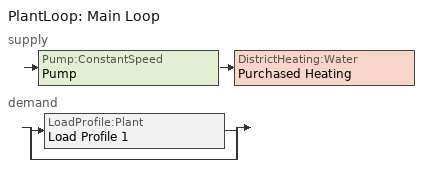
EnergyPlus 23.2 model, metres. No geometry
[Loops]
PlantLoop 'Main Loop'
 supply: Pump:ConstantSpeed 'Pump' > DistrictHeating:Water 'Purchased Heating'
 demand: split
  | LoadProfile:Plant 'Load Profile 1'
  | bypass
[Building]
Plant Load Profile Example: Loads convergence tolerance value=0.04; Maximum number of warmup days=25; Minimum number of warmup days=6; North axis=0; Solar distribution=FullInteriorAndExterior; Temperature convergence tolerance value=0.04; Terrain=Suburbs
[Site:Location]
CHICAGO_IL_USA_WMO_725300: Elevation=190; Latitude=42; Longitude=-87.88; Time zone=-6
[SizingPeriod:DesignDay] Barometric pressure=99063; Day of month=21; Daylight saving time indicator=No; Humidity condition type=WetBulb; Rain indicator=No; Snow indicator=No; Solar model indicator=ASHRAEClearSky
Name | Daily dry bulb temperature range | Day type | Maximum dry bulb temperature | Month | Sky clearness | Wetbulb or dewpoint at maximum dry bulb | Wind direction | Wind speed
CHICAGO Ann Clg 1% Condns DB=>MWB | 10.7 | SummerDesignDay | 31.5 | 7 | 1 | 23 | 230 | 5.3
CHICAGO Ann Htg 99% Condns DB | 0 | WinterDesignDay | -17.3 | 1 | 0 | -17.3 | 270 | 4.9
[DistrictHeating:Water]
Purchased Heating: Nominal capacity=1000000
[LoadProfile:Plant]
Load Profile 1: Flow rate fraction schedule=Load Profile 1 Flow Frac Schedule; Load schedule=Load Profile 1 Load Schedule; Peak flow rate=0.002; Plant loop fluid type=Water
[PlantEquipmentList]
Heating Plant: Purchased Heating, DistrictHeating:Water
[PlantEquipmentOperation:HeatingLoad]
Purchased Only: Load range 1 lower limit=0; Load range 1 upper limit=10000000; Range 1 equipment list=Heating Plant
[PlantEquipmentOperationSchemes]
Main Loop Operation: Control scheme 1=Purchased Only; Control scheme 1 schedule=AlwaysOnSchedule
[PlantLoop]
Main Loop: Fluid type=Water; Load distribution scheme=Optimal; Maximum loop flow rate=0.003; Maximum loop temperature=100; Minimum loop flow rate=0; Minimum loop temperature=3; Plant equipment operation scheme=Main Loop Operation; Plant loop volume=Autocalculate; Pressure simulation type=LoopFlowCorrection
[Pump:ConstantSpeed]
Pump: Design flow rate=0.01; Design power consumption=800; Design pump head=55400; Fraction of motor inefficiencies to fluid stream=1; Impeller diameter=0.10795; Motor efficiency=0.9; Pump control type=Intermittent; Pump curve=BGSeries60; Pump flow rate schedule=AlwaysOnSchedule; Rotational speed=1750.02
[SetpointManager:Scheduled]
Main Loop Setpoint Manager: Control variable=Temperature; Schedule=Main Loop Temp Sch; Setpoint node or nodelist=Main Loop Setpoint Node List
[Curve:Quartic]
BGSeries60: Maximum value of x=0.2412; Minimum value of x=0; Coefficient1 constant=5.5656; Coefficient2 x=4.7634; Coefficient3 x 2=-88.843; Coefficient4 x 3=192.68; Coefficient5 x 4=-611.41
[Schedule:Compact]
AlwaysOnSchedule; Load Profile 1 Flow Frac Schedule: THROUGH: 12/31, FOR: AllDays, UNTIL: 24:00, 1
Load Profile 1 Load Schedule: THROUGH: 12/31, FOR: AllDays, UNTIL: 4:00, 8000, UNTIL: 8:00, 6000, UNTIL: 9:00, 0, UNTIL: 12:00, 6000, UNTIL: 24:00, 10000
Main Loop Temp Sch: THROUGH: 12/31, FOR: AllDays, UNTIL: 24:00, 60
